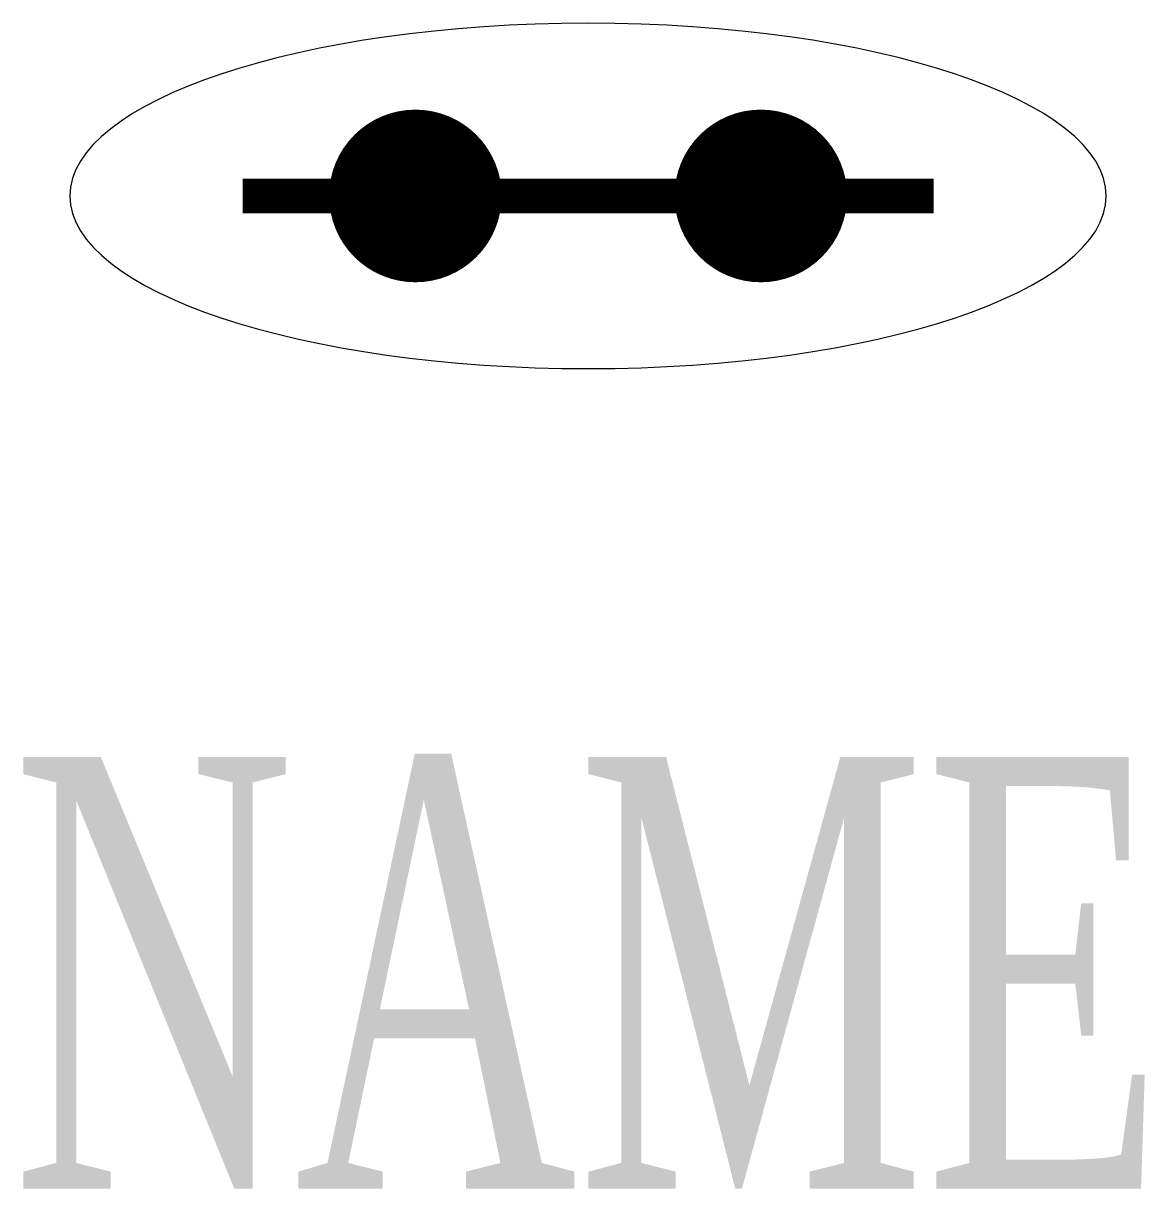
# Model space of a CAD drawing. Header units: millimetres. Extents: x -3.27 to 3.22, y -4.25 to 2.5.
import ezdxf
from ezdxf.enums import TextEntityAlignment as Align

# ---------------------------------------------------------------- set-up
doc = ezdxf.new("R2010")
doc.units = ezdxf.units.MM
doc.styles.add('CHINESE', font='TIMES.TTF', dxfattribs={"width": 0.8, "height": 3})

msp = doc.modelspace()

# ---------------------------------------------------------------- linework, layer by layer
at = {"const_width": 0.5}
for points in [[(-1.25, 1.5, 1), (-0.75, 1.5, 1)], [(0.75, 1.5, 1), (1.25, 1.5, 1)]]:
    msp.add_lwpolyline(points, format="xyb", close=True, dxfattribs=at)
at = {"const_width": 0.2}
msp.add_lwpolyline([(2, 1.5), (-2, 1.5)], dxfattribs=at)
at = {"extrusion": (0, 0, -1)}
msp.add_ellipse((0, 1.5), major_axis=(-3, 0), ratio=0.333333, dxfattribs=at)

# ---------------------------------------------------------------- texts
at = {"style": 'CHINESE', "width": 0.6}
msp.add_attdef('NAME', text='JZ000', height=2.5, dxfattribs=at).set_placement((0, -3), align=Align.MIDDLE_CENTER)

doc.saveas('drawing.dxf')
